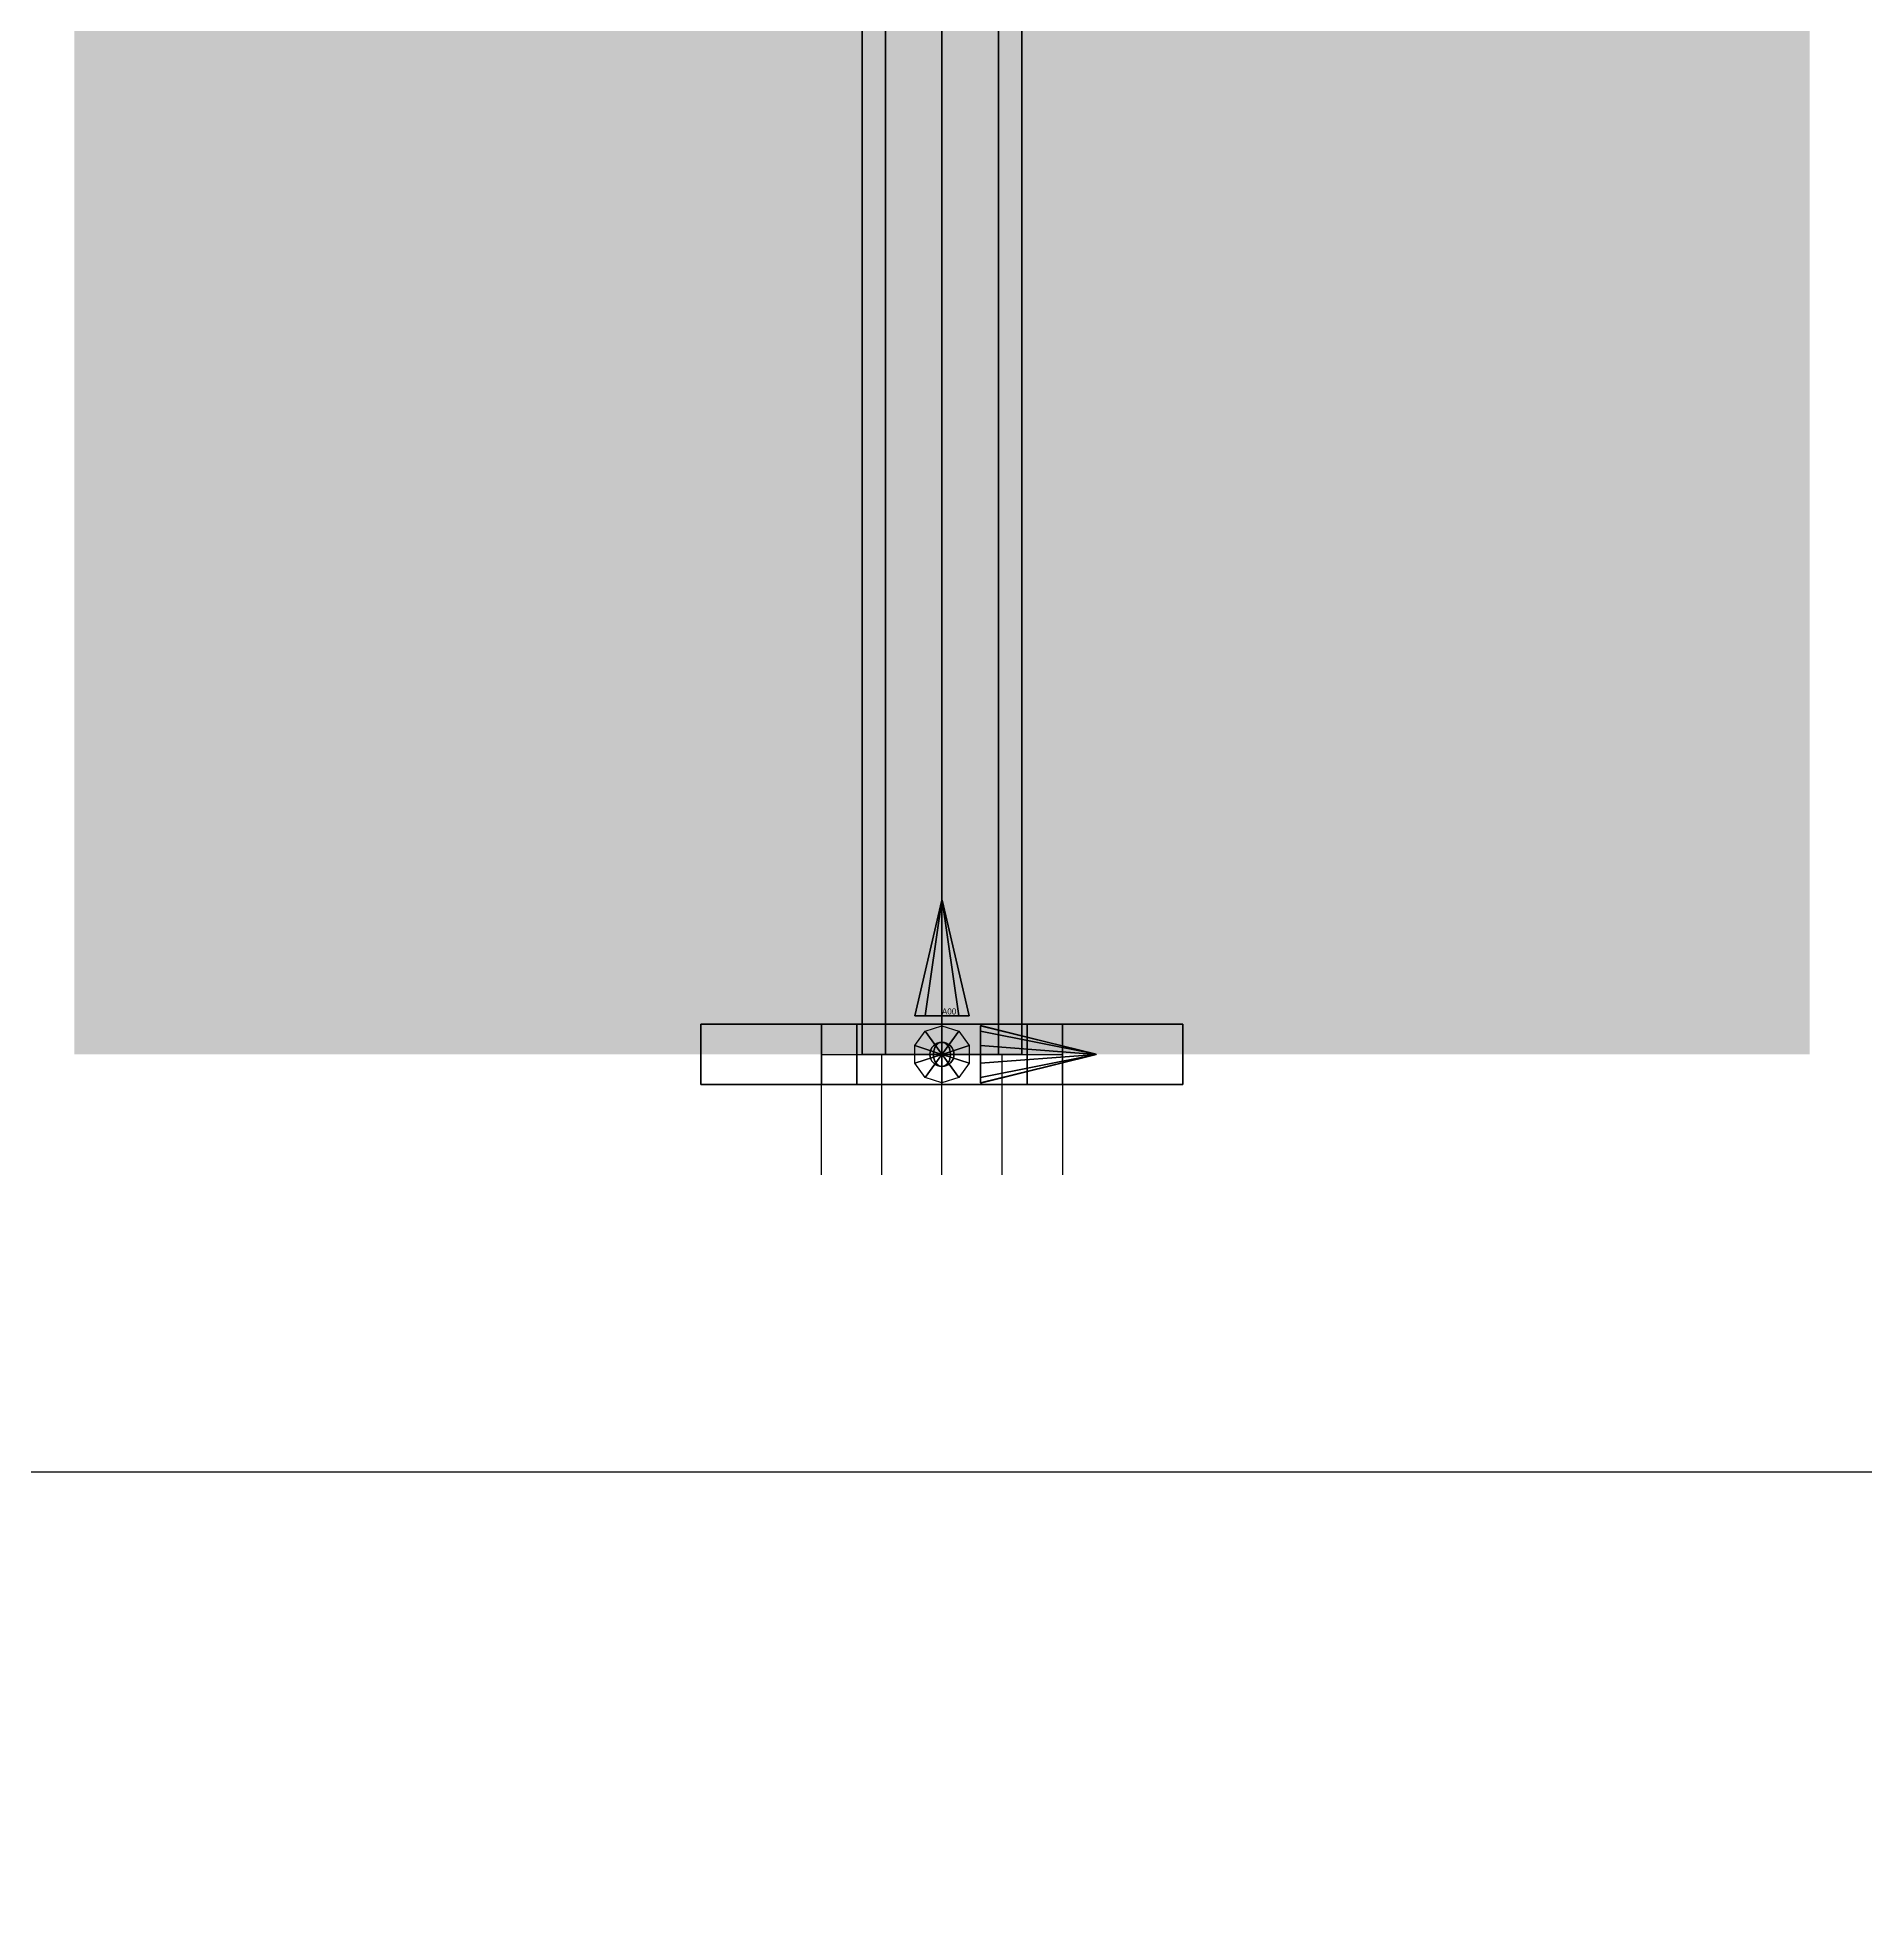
# Model space of a CAD drawing. Extents: x 7 to 469, y 84 to 397.
# Drawn here: x 82.5 to 158.3, y 84 to 162.2 of the extents above; entities that cross this region are included whole.
import ezdxf

# ---------------------------------------------------------------- set-up
doc = ezdxf.new("R2010")
doc.units = 0
doc.layers.get('0').update_dxf_attribs({"linetype": 'CONTINUOUS'})
for name, color, linetype in [('3D-MODEL', 1, 'CONTINUOUS'), ('ANCHOR', 12, 'CONTINUOUS'), ('BORDER', 7, 'CONTINUOUS'), ('DISPL', 13, 'CONTINUOUS'), ('POINT', 5, 'CONTINUOUS'), ('PTATT', 7, 'CONTINUOUS'), ('RUN', 5, 'CONTINUOUS')]:
    doc.layers.add(name, color=color, linetype=linetype)

# ---------------------------------------------------------------- blocks, each defined once
blk = doc.blocks.new('DBORD')
at = {"layer": 'BORDER'}
blk.add_line((0, 0), (33, 0), dxfattribs=at)
at = {"flags": 9}
blk.add_attdef('SCL', (29.291812, 2.326827), '', height=0.2, dxfattribs=at)
blk = doc.blocks.new('RUN')
at = {"const_width": 1}
blk.add_lwpolyline([(0, 0), (1, 0)], dxfattribs=at)
at = {"flags": 9}
for tag, p in [('MAT', (0.349303, 0.182422)), ('SCH', (0.349303, 0.165755)), ('NOM', (0.349303, 0.149088))]:
    blk.add_attdef(tag, p, '', height=0.01, dxfattribs=at)
blk = doc.blocks.new('3DRUN')
at = {"color": 0, "linetype": 'CONTINUOUS'}
for points in [[(1, 0.353553, -0.353553), (1, 0.5), (0, 0.5), (0, 0.353553, -0.353553)], [(1, 0.5), (1, 0.353553, 0.353553), (0, 0.353553, 0.353553), (0, 0.5)], [(1, 0, -0.5), (1, 0.353553, -0.353553), (0, 0.353553, -0.353553), (0, 0, -0.5)], [(1, 0.353553, 0.353553), (1, 0, 0.5), (0, 0, 0.5), (0, 0.353553, 0.353553)], [(1, -0.353553, -0.353553), (1, 0, -0.5), (0, 0, -0.5), (0, -0.353553, -0.353553)], [(1, 0, 0.5), (1, -0.353553, 0.353553), (0, -0.353553, 0.353553), (0, 0, 0.5)], [(1, -0.353553, 0.353553), (1, -0.5), (0, -0.5), (0, -0.353553, 0.353553)], [(1, -0.5), (1, -0.353553, -0.353553), (0, -0.353553, -0.353553), (0, -0.5)]]:
    blk.add_3dface(points, dxfattribs=at)
blk = doc.blocks.new('POINT')
at = {"color": 0, "linetype": 'BYBLOCK'}
blk.add_circle((0, 0), 0.5, dxfattribs=at)
at = {"color": 0, "linetype": 'BYBLOCK', "extrusion": (1e-16, 0, -1)}
blk.add_circle((0, 0), 0.5, dxfattribs=at)
at = {"color": 0, "linetype": 'BYBLOCK', "extrusion": (0.707107, 0, 0.707107)}
blk.add_circle((0, 0), 0.5, dxfattribs=at)
at = {"color": 0, "linetype": 'BYBLOCK', "extrusion": (0.707107, 0, -0.707107)}
blk.add_circle((0, 0), 0.5, dxfattribs=at)
at = {"color": 0, "linetype": 'BYBLOCK', "extrusion": (-0.707107, 0, -0.707107)}
blk.add_circle((0, 0), 0.5, dxfattribs=at)
at = {"color": 0, "linetype": 'BYBLOCK', "extrusion": (-0.707107, 0, 0.707107)}
blk.add_circle((0, 0), 0.5, dxfattribs=at)
at = {"color": 0, "linetype": 'BYBLOCK', "extrusion": (1, 0, 1e-16)}
blk.add_circle((0, 0), 0.5, dxfattribs=at)
at = {"color": 0, "linetype": 'BYBLOCK', "extrusion": (-1, 0, -2e-16)}
blk.add_circle((0, 0), 0.5, dxfattribs=at)
blk = doc.blocks.new('3DANCHOR')
at = {"extrusion": (-1, 0, 0)}
for p, q in [((-0.125, 1, -1), (-0.125, 1, 1)), ((-0.125, -1, -1), (-0.125, 1, -1)), ((-0.125, 1, 1), (-0.125, -1, 1)), ((0.125, 1, -1), (0.125, 1, 1)), ((0.125, -1, -1), (0.125, 1, -1)), ((0.125, 1, 1), (0.125, -1, 1)), ((-0.125, -1, 1), (-0.125, -1, -1)), ((0.125, -1, 1), (0.125, -1, -1))]:
    blk.add_line(p, q, dxfattribs=at)
for points in [[(-0.125, 1), (-0.125, 1, -1), (0.125, 1, -1), (0.125, 1)], [(-0.125, 1, -1), (-0.125, 0, -1), (0.125, 0, -1), (0.125, 1, -1)], [(-0.125, 0, 1), (-0.125, 1, 1), (0.125, 1, 1), (0.125, 0, 1)], [(-0.125, 1, 1), (-0.125, 1), (0.125, 1), (0.125, 1, 1)], [(-0.125, 0.353553, 0.353553), (-0.125, 0.5), (0.125, 0.5), (0.125, 0.353553, 0.353553)], [(-0.125, 0.5), (-0.125, 0.353553, -0.353553), (0.125, 0.353553, -0.353553), (0.125, 0.5)], [(-0.125, 0.353553, -0.353553), (-0.125, 0, -0.5), (0.125, 0, -0.5), (0.125, 0.353553, -0.353553)], [(-0.125, 0, 0.5), (-0.125, 0.353553, 0.353553), (0.125, 0.353553, 0.353553), (0.125, 0, 0.5)], [(-0.125, 0, -0.5), (-0.125, -0.353553, -0.353553), (0.125, -0.353553, -0.353553), (0.125, 0, -0.5)], [(-0.125, 0, -1), (-0.125, -1, -1), (0.125, -1, -1), (0.125, 0, -1)], [(-0.125, -0.353553, 0.353553), (-0.125, 0, 0.5), (0.125, 0, 0.5), (0.125, -0.353553, 0.353553)], [(-0.125, -1, 1), (-0.125, 0, 1), (0.125, 0, 1), (0.125, -1, 1)], [(-0.125, -0.5), (-0.125, -0.353553, 0.353553), (0.125, -0.353553, 0.353553), (0.125, -0.5)], [(-0.125, -0.353553, -0.353553), (-0.125, -0.5), (0.125, -0.5), (0.125, -0.353553, -0.353553)], [(-0.125, -1, -1), (-0.125, -1), (0.125, -1), (0.125, -1, -1)], [(-0.125, -1), (-0.125, -1, 1), (0.125, -1, 1), (0.125, -1)]]:
    blk.add_3dface(points)
blk = doc.blocks.new('ANCHOR')
for p, q in [((-0.5, 0.5), (0, 0.5)), ((0, 0.5), (0, -0.5)), ((-0.5, 0.25), (0, 0.25)), ((-0.5, 0), (0, 0)), ((-0.5, -0.25), (0, -0.25)), ((0, -0.5), (-0.5, -0.5))]:
    blk.add_line(p, q)
at = {"flags": 9}
for tag, p in [('YST', (-0.466161, 0.78285)), ('XST', (-0.466161, 0.799517)), ('DX3', (-0.369477, 0.799517)), ('DY3', (-0.369477, 0.78285)), ('YSR', (-0.466161, 0.73285)), ('XSR', (-0.466161, 0.749517)), ('ZST', (-0.466161, 0.766184)), ('ZSR', (-0.466161, 0.716184)), ('DX1', (-0.466161, 0.699517)), ('DZ3', (-0.369477, 0.766184)), ('RX3', (-0.369477, 0.749517)), ('RY3', (-0.369477, 0.73285)), ('RZ3', (-0.369477, 0.716184)), ('DY1', (-0.466161, 0.68285)), ('DZ1', (-0.466161, 0.666184)), ('RX1', (-0.466161, 0.649517)), ('RY1', (-0.466161, 0.63285)), ('RZ1', (-0.466161, 0.616184)), ('DX2', (-0.466161, 0.599517)), ('DY2', (-0.466161, 0.58285)), ('DZ2', (-0.466161, 0.566184)), ('RX2', (-0.466161, 0.549517)), ('RY2', (-0.466161, 0.53285)), ('RZ2', (-0.466161, 0.516184))]:
    blk.add_attdef(tag, p, '', height=0.01, dxfattribs=at)
blk = doc.blocks.new('3DDELTA')
blk.add_line((0, 0), (0, 0.1))
at = {"extrusion": (0, -1, 0)}
blk.add_circle((0, 0, -0.4), 0.000306, dxfattribs=at)
for points in [[(-0.000247, 0.4, 0.00018), (-0.000306, 0.4), (-0.07396, 0.1), (-0.059835, 0.1, 0.043472)], [(-0.000306, 0.4), (-0.000247, 0.4, -0.00018), (-0.059835, 0.1, -0.043472), (-0.07396, 0.1)], [(-0.000247, 0.4, -0.00018), (-0.000095, 0.4, -0.000291), (-0.022855, 0.1, -0.07034), (-0.059835, 0.1, -0.043472)], [(-0.000095, 0.4, 0.000291), (-0.000247, 0.4, 0.00018), (-0.059835, 0.1, 0.043472), (-0.022855, 0.1, 0.07034)], [(-0.000095, 0.4, -0.000291), (0.000095, 0.4, -0.000291), (0.022855, 0.1, -0.07034), (-0.022855, 0.1, -0.07034)], [(0.000095, 0.4, 0.000291), (-0.000095, 0.4, 0.000291), (-0.022855, 0.1, 0.07034), (0.022855, 0.1, 0.07034)], [(0.000095, 0.4, -0.000291), (0.000247, 0.4, -0.00018), (0.059835, 0.1, -0.043472), (0.022855, 0.1, -0.07034)], [(0.000247, 0.4, 0.00018), (0.000095, 0.4, 0.000291), (0.022855, 0.1, 0.07034), (0.059835, 0.1, 0.043472)], [(0.000306, 0.4), (0.000247, 0.4, 0.00018), (0.059835, 0.1, 0.043472), (0.07396, 0.1)], [(0.000247, 0.4, -0.00018), (0.000306, 0.4), (0.07396, 0.1), (0.059835, 0.1, -0.043472)]]:
    blk.add_3dface(points)
blk = doc.blocks.new('DELTA')
for p, q in [((0, 0.4), (-0.075, 0.1)), ((0.075, 0.1), (0, 0.4)), ((-0.075, 0.1), (0.075, 0.1)), ((0, 0), (0, 0.1))]:
    blk.add_line(p, q)
at = {"extrusion": (0, -1, 0)}
blk.add_circle((0, 0, -0.4), 0.000306, dxfattribs=at)
at = {"flags": 9}
for tag, p in [('LCA', (0.032802, 0.389855)), ('DEL', (0.032802, 0.356522)), ('ROT', (0.032802, 0.323188))]:
    blk.add_attdef(tag, p, '', height=0.02, dxfattribs=at)

msp = doc.modelspace()

# ---------------------------------------------------------------- block references
at = {"layer": '3D-MODEL'}
for name, xscale, yscale, zscale, rotation in [('3DRUN', 72, 6.625, 6.625, 90), ('3DANCHOR', 10, 10, 10, 90), ('3DDELTA', 16, 16, 16, 270)]:
    msp.add_blockref(name, (120, 120), dxfattribs=dict(at, xscale=xscale, yscale=yscale, zscale=zscale, rotation=rotation))
at = {"layer": '3D-MODEL', "extrusion": (-1, 0, 0), "xscale": 16, "yscale": 16, "zscale": 16, "rotation": 90}
msp.add_blockref('3DDELTA', (-120, 0, -120), dxfattribs=at)
at = {"layer": '3D-MODEL', "extrusion": (1, 0, 0), "xscale": 16, "yscale": 16, "zscale": 16, "rotation": 179.999984}
msp.add_blockref('3DDELTA', (120, 0, 120), dxfattribs=at)
at = {"layer": 'ANCHOR', "xscale": 10, "yscale": 10, "zscale": 10, "rotation": 90}
msp.add_blockref('ANCHOR', (120, 120), dxfattribs=at)
at = {"layer": 'BORDER', "xscale": 13.999999, "yscale": 13.999999, "zscale": 13.999999}
msp.add_blockref('DBORD', (6.687501, 102.6875, -12), dxfattribs=at)
at = {"layer": 'DISPL', "extrusion": (-1, 0, 0), "xscale": 16, "yscale": 16, "zscale": 16, "rotation": 90}
msp.add_blockref('DELTA', (-120, 0, -120), dxfattribs=at)
at = {"layer": 'DISPL', "extrusion": (1, 0, 0), "xscale": 16, "yscale": 16, "zscale": 16, "rotation": 179.999984}
msp.add_blockref('DELTA', (120, 0, 120), dxfattribs=at)
at = {"layer": 'DISPL', "xscale": 16, "yscale": 16, "zscale": 16, "rotation": 270}
msp.add_blockref('DELTA', (120, 120), dxfattribs=at)
at = {"layer": 'POINT'}
msp.add_blockref('POINT', (120, 120), dxfattribs=at)
at = {"layer": 'RUN', "xscale": 72, "yscale": 0.125, "zscale": 0.125, "rotation": 90}
msp.add_blockref('RUN', (120, 120), dxfattribs=at)

# ---------------------------------------------------------------- texts
at = {"layer": 'PTATT'}
msp.add_text('A00', height=0.25, dxfattribs=at).set_placement((120, 121.65625))

doc.saveas('drawing.dxf')
